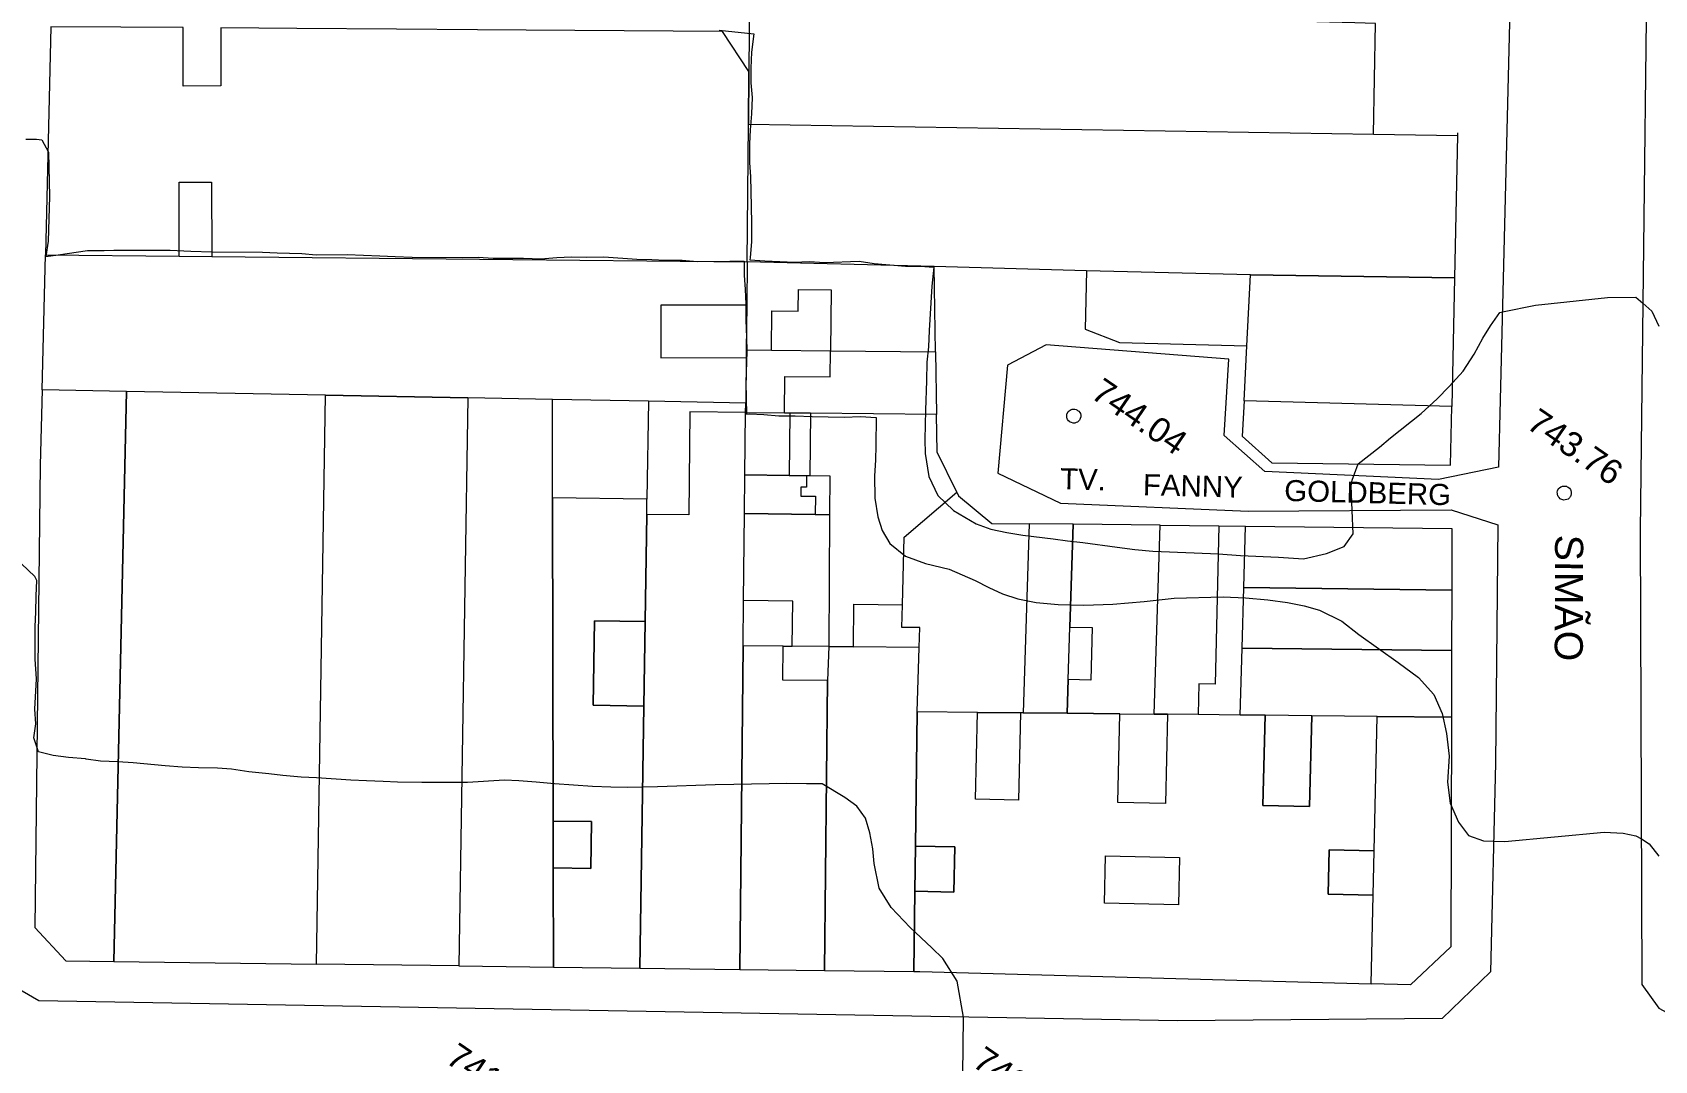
# Model space of a CAD drawing. Header units: metres. Extents: x 322294 to 7190115, y 7390841 to 10157759.
# Drawn here: x 323591 to 323706.5, y 7393247.5 to 7393320.6 of the extents above; entities that cross this region are included whole.
import ezdxf
from ezdxf.enums import TextEntityAlignment as Align

# ---------------------------------------------------------------- set-up
doc = ezdxf.new("R2010")
doc.units = ezdxf.units.M
doc.layers.get('0').update_dxf_attribs({"lineweight": 18})
for name, color, linetype, lineweight in [('100_SIST_VIARIO_MEIO_FIO', 1, 'Continuous', 18), ('160_P_SIMP_ASF_TOP', 7, 'Continuous', 18), ('168_P_SIMP_PARALE_TOP', 7, 'Continuous', 18), ('206_MURO_E_MURO_ARRIMO', 7, 'Continuous', 18), ('214_PROJ_BEIRAL_EDIF', 10, 'Continuous', 18), ('604_CURVA_INTERM', 7, 'Continuous', 18), ('606_PTO_COTADO', 7, 'Continuous', 18), ('608_PTO_COTADO_INTERVIA', 1, 'Continuous', 18), ('626_SEGM_CURVA_INTERM', 7, 'Continuous', 18)]:
    doc.layers.add(name, color=color, linetype=linetype, lineweight=lineweight)
doc.styles.add('Style-Arial', font='arial.ttf', dxfattribs={"height": 1.75})

# ---------------------------------------------------------------- blocks, each defined once
blk = doc.blocks.new('SP10')
at = {"color": 0, "linetype": 'Continuous'}
blk.add_lwpolyline([(-0.03, -0.51), (-0.14, -0.49), (-0.24, -0.46), (-0.31, -0.42), (-0.35, -0.39), (-0.42, -0.31), (-0.47, -0.24), (-0.51, -0.15), (-0.52, -0.09), (-0.52, 0.03), (-0.51, 0.11), (-0.48, 0.2), (-0.44, 0.27), (-0.4, 0.33), (-0.32, 0.39), (-0.23, 0.44), (-0.15, 0.48), (-0.1, 0.48), (-0.03, 0.48), (0.08, 0.48), (0.19, 0.44), (0.27, 0.4), (0.35, 0.32), (0.41, 0.23), (0.46, 0.11), (0.48, 0.03), (0.48, -0.03), (0.47, -0.08), (0.44, -0.21), (0.38, -0.3), (0.31, -0.38), (0.23, -0.44), (0.1, -0.49), (0.02, -0.51)], close=True, dxfattribs=at)

msp = doc.modelspace()

# ---------------------------------------------------------------- linework, layer by layer
at = {"layer": '100_SIST_VIARIO_MEIO_FIO'}
for points in [[(323706.551, 7393396.043), (323705.867, 7393347.389), (323706.143, 7393343.876), (323705.471, 7393285.19), (323705.591, 7393252.927), (323706.797, 7393251.23), (323708.71, 7393250.193), (323740.581, 7393249.484), (323754.759, 7393249.574), (323755.988, 7393250.697), (323756.727, 7393253.229), (323756.863, 7393292.653), (323757.708, 7393335.213), (323753.628, 7393338.646), (323754.23, 7393364.178)], [(323696.609, 7393339.563), (323695.383, 7393289.727), (323691.113, 7393288.855), (323678.736, 7393289.416), (323675.86, 7393291.974), (323676.171, 7393297.415), (323663.187, 7393298.426), (323660.423, 7393296.992), (323659.729, 7393289.302), (323664.194, 7393287.173), (323677.556, 7393286.586), (323692.016, 7393286.685), (323695.341, 7393285.623), (323695.161, 7393268.678), (323694.82, 7393253.828), (323691.375, 7393250.493), (323672.522, 7393250.344), (323591.477, 7393251.755), (323589.545, 7393252.871)]]:
    msp.add_lwpolyline(points, dxfattribs=at)
at = {"layer": '206_MURO_E_MURO_ARRIMO'}
for p, q in [((323692.456, 7393313.505), (323692.452, 7393313.326)), ((323675.472, 7393285.544), (323677.36, 7393285.523))]:
    msp.add_line(p, q, dxfattribs=at)
for points in [[(323641.827, 7393298.072), (323641.821, 7393297.519)], [(323643.63, 7393298.054), (323647.821, 7393298.01)], [(323634.866, 7393294.408), (323634.758, 7393287.447)], [(323641.78, 7393293.609), (323641.787, 7393294.276)], [(323646.112, 7393289.127), (323646.35, 7393289.125)], [(323644.447, 7393276.994), (323645.102, 7393276.987)]]:
    msp.add_lwpolyline(points, dxfattribs=at)
at = {"layer": '214_PROJ_BEIRAL_EDIF'}
for points in [[(323642.006, 7393317.882), (323641.976, 7393314.135), (323686.486, 7393313.422), (323686.612, 7393321.289), (323685.159, 7393321.328), (323642.043, 7393322.461), (323642.029, 7393320.702)], [(323601.458, 7393304.73), (323601.449, 7393309.993), (323603.769, 7393309.997), (323603.778, 7393304.707), (323641.892, 7393304.337), (323641.976, 7393314.135), (323642.006, 7393317.882), (323640.144, 7393320.715), (323629.622, 7393320.791), (323622.701, 7393320.841), (323616.939, 7393320.882), (323609.841, 7393320.933), (323604.411, 7393320.972), (323604.417, 7393316.844), (323601.742, 7393316.839), (323601.735, 7393320.991), (323597.298, 7393321.023), (323592.318, 7393321.059), (323591.929, 7393304.822)], [(323686.486, 7393313.422), (323692.452, 7393313.326), (323692.244, 7393303.182), (323677.734, 7393303.395), (323666.059, 7393303.702), (323655.197, 7393303.988), (323641.892, 7393304.337), (323641.976, 7393314.135)], [(323641.821, 7393297.519), (323641.787, 7393294.276), (323634.866, 7393294.408), (323628.026, 7393294.538), (323621.995, 7393294.653), (323611.868, 7393294.847), (323597.701, 7393295.117), (323591.699, 7393295.231), (323591.929, 7393304.822), (323601.458, 7393304.73), (323603.778, 7393304.707), (323641.892, 7393304.337), (323641.86, 7393301.252), (323635.738, 7393301.242), (323635.744, 7393297.508)], [(323647.821, 7393298.01), (323655.301, 7393297.932), (323655.197, 7393303.988), (323641.892, 7393304.337), (323641.86, 7393301.252), (323641.827, 7393298.072), (323643.63, 7393298.054), (323643.659, 7393300.836), (323645.519, 7393300.817), (323645.535, 7393302.364), (323647.866, 7393302.339)], [(323677.469, 7393298.345), (323677.734, 7393303.395), (323666.059, 7393303.702), (323665.943, 7393299.547), (323668.389, 7393298.6)], [(323677.469, 7393298.345), (323677.734, 7393303.395), (323692.244, 7393303.182), (323692.056, 7393294.038), (323677.264, 7393294.438)], [(323647.821, 7393298.01), (323655.301, 7393297.932), (323655.378, 7393293.467), (323646.396, 7393293.561), (323644.94, 7393293.576), (323644.548, 7393293.58), (323644.575, 7393296.172), (323647.801, 7393296.139)], [(323591.699, 7393295.231), (323591.571, 7393289.855), (323591.17, 7393256.972), (323593.376, 7393254.61), (323596.804, 7393254.565), (323597.701, 7393295.117)], [(323597.701, 7393295.117), (323596.804, 7393254.565), (323611.239, 7393254.377), (323611.868, 7393294.847)], [(323611.239, 7393254.377), (323611.868, 7393294.847), (323621.995, 7393294.653), (323621.367, 7393254.244)], [(323628.085, 7393261.226), (323628.079, 7393264.553), (323628.038, 7393287.552), (323628.026, 7393294.538), (323621.995, 7393294.653), (323621.367, 7393254.244), (323628.097, 7393254.157)], [(323692.056, 7393294.038), (323677.264, 7393294.438), (323677.132, 7393291.923), (323679.239, 7393290.038), (323691.97, 7393289.871)], [(323641.641, 7393280.237), (323641.706, 7393286.42), (323641.734, 7393289.173), (323641.78, 7393293.609), (323637.817, 7393293.65), (323637.741, 7393286.331), (323634.741, 7393286.363), (323634.622, 7393278.737), (323634.529, 7393272.731), (323634.239, 7393254.076), (323641.368, 7393253.983), (323641.608, 7393277.024)], [(323644.548, 7393293.58), (323644.94, 7393293.576), (323644.893, 7393289.14), (323641.734, 7393289.173), (323641.78, 7393293.609)], [(323649.463, 7393276.942), (323649.494, 7393279.967), (323652.953, 7393279.931), (323653.073, 7393284.74), (323656.811, 7393287.942), (323655.424, 7393290.789), (323655.378, 7393293.467), (323646.396, 7393293.561), (323646.35, 7393289.125), (323647.785, 7393289.11), (323647.756, 7393286.357), (323647.712, 7393276.96)], [(323646.735, 7393286.367), (323641.706, 7393286.42), (323641.734, 7393289.173), (323644.893, 7393289.14), (323646.112, 7393289.127), (323646.104, 7393288.296), (323645.723, 7393288.3), (323645.717, 7393287.67), (323646.748, 7393287.659)], [(323634.529, 7393272.731), (323630.939, 7393272.787), (323631.032, 7393278.793), (323634.622, 7393278.737), (323634.741, 7393286.363), (323634.758, 7393287.447), (323628.038, 7393287.552), (323628.079, 7393264.553), (323630.819, 7393264.51), (323630.767, 7393261.184), (323628.085, 7393261.226), (323628.097, 7393254.157), (323634.239, 7393254.076)], [(323652.953, 7393279.931), (323653.073, 7393284.74), (323656.811, 7393287.942), (323656.936, 7393287.685), (323659.315, 7393285.721), (323661.965, 7393285.692), (323661.546, 7393272.248), (323661.351, 7393272.25), (323658.299, 7393272.28), (323653.992, 7393272.324), (323654.143, 7393276.893), (323654.19, 7393278.315), (323652.912, 7393278.313)], [(323647.756, 7393286.357), (323647.712, 7393276.96), (323645.102, 7393276.987), (323645.135, 7393280.201), (323641.641, 7393280.237), (323641.706, 7393286.42), (323646.735, 7393286.367)], [(323664.752, 7393274.61), (323664.869, 7393278.35), (323665.097, 7393285.658), (323661.965, 7393285.692), (323661.546, 7393272.248), (323664.677, 7393272.217)], [(323664.752, 7393274.61), (323664.677, 7393272.217), (323668.428, 7393272.179), (323670.867, 7393272.155), (323671.286, 7393285.59), (323665.097, 7393285.658), (323664.869, 7393278.35), (323666.441, 7393278.313), (323666.354, 7393274.572)], [(323674.004, 7393272.123), (323671.823, 7393272.145), (323670.867, 7393272.155), (323671.286, 7393285.59), (323675.472, 7393285.544), (323675.21, 7393274.285), (323674.055, 7393274.312)], [(323677.36, 7393285.523), (323692.056, 7393285.362), (323692.046, 7393280.981), (323677.241, 7393281.158)], [(323692.036, 7393276.674), (323677.124, 7393276.852), (323677.241, 7393281.158), (323692.046, 7393280.981)], [(323634.529, 7393272.731), (323634.622, 7393278.737), (323631.032, 7393278.793), (323630.939, 7393272.787)], [(323644.447, 7393276.994), (323641.608, 7393277.024), (323641.368, 7393253.983), (323647.406, 7393253.92), (323647.621, 7393274.543), (323644.421, 7393274.577)], [(323647.712, 7393276.96), (323647.621, 7393274.543), (323647.406, 7393253.92), (323653.751, 7393253.854), (323653.826, 7393259.56), (323653.868, 7393262.773), (323653.992, 7393272.324), (323654.143, 7393276.893), (323649.463, 7393276.942)], [(323682.085, 7393272.042), (323678.757, 7393272.076), (323676.994, 7393272.093), (323677.124, 7393276.852), (323692.036, 7393276.674), (323692.025, 7393271.943), (323686.746, 7393271.996)], [(323653.992, 7393272.324), (323653.868, 7393262.773), (323656.67, 7393262.708), (323656.595, 7393259.496), (323653.826, 7393259.56), (323653.751, 7393253.854), (323654.187, 7393253.849), (323686.303, 7393252.969), (323686.45, 7393259.271), (323683.255, 7393259.345), (323683.328, 7393262.495), (323686.523, 7393262.421), (323686.746, 7393271.996), (323682.085, 7393272.042), (323681.935, 7393265.581), (323678.607, 7393265.659), (323678.757, 7393272.076), (323676.994, 7393272.093), (323674.004, 7393272.123), (323671.823, 7393272.145), (323671.675, 7393265.798), (323668.281, 7393265.877), (323668.428, 7393272.179), (323664.677, 7393272.217), (323661.546, 7393272.248), (323661.351, 7393272.25), (323661.206, 7393266.027), (323658.155, 7393266.098), (323658.299, 7393272.28)], [(323658.299, 7393272.28), (323661.351, 7393272.25), (323661.206, 7393266.027), (323658.155, 7393266.098)], [(323668.428, 7393272.179), (323670.867, 7393272.155), (323671.823, 7393272.145), (323671.675, 7393265.798), (323668.281, 7393265.877)], [(323682.085, 7393272.042), (323678.757, 7393272.076), (323678.607, 7393265.659), (323681.935, 7393265.581)], [(323686.45, 7393259.271), (323686.523, 7393262.421), (323686.746, 7393271.996), (323692.025, 7393271.943), (323691.989, 7393255.597), (323689.112, 7393252.892), (323686.303, 7393252.969)], [(323628.079, 7393264.553), (323628.085, 7393261.226), (323630.767, 7393261.184), (323630.819, 7393264.51)], [(323653.868, 7393262.773), (323653.826, 7393259.56), (323656.595, 7393259.496), (323656.67, 7393262.708)], [(323672.666, 7393261.946), (323672.588, 7393258.597), (323667.32, 7393258.719), (323667.398, 7393262.069)], [(323686.45, 7393259.271), (323686.523, 7393262.421), (323683.328, 7393262.495), (323683.255, 7393259.345)]]:
    msp.add_lwpolyline(points, close=True, dxfattribs=at)
at = {"layer": '604_CURVA_INTERM', "elevation": 744}
msp.add_lwpolyline([(323639.891, 7393320.8), (323642.362, 7393320.556), (323642.192, 7393319.251), (323642.144, 7393318.103), (323642.161, 7393317.058), (323642.259, 7393316.032), (323642.196, 7393314.849), (323642.108, 7393313.722), (323642.066, 7393312.718), (323642.052, 7393311.408), (323642.12, 7393310.369), (323642.163, 7393309.361), (323642.203, 7393307.098), (323642.192, 7393305.782), (323642.115, 7393304.626), (323642.077, 7393304.466), (323643.139, 7393304.393), (323644.216, 7393304.36), (323645.261, 7393304.304), (323646.299, 7393304.344), (323647.416, 7393304.275), (323649.856, 7393304.389), (323650.926, 7393304.222), (323653.162, 7393304.024), (323654.217, 7393304.025), (323655.176, 7393303.946), (323655.045, 7393302.601), (323654.858, 7393299.444), (323654.789, 7393298.288), (323654.677, 7393297.185), (323654.662, 7393295.859), (323654.577, 7393293.777), (323654.544, 7393291.701), (323654.563, 7393290.695), (323654.825, 7393289.063), (323655.472, 7393287.719), (323656.57, 7393286.636), (323658.194, 7393285.698), (323659.245, 7393285.316), (323660.375, 7393285.079), (323661.521, 7393284.89), (323663.676, 7393284.618), (323664.707, 7393284.473), (323665.794, 7393284.357), (323668.233, 7393284.031), (323669.486, 7393283.868), (323670.773, 7393283.757), (323673.719, 7393283.64), (323675.444, 7393283.554), (323677.001, 7393283.435), (323679.718, 7393283.325), (323681.507, 7393283.204), (323683.139, 7393283.577), (323684.384, 7393284.074), (323685.036, 7393284.987), (323684.96, 7393286.637)], dxfattribs=at)
at = {"layer": '604_CURVA_INTERM', "flags": 128}
for points, elevation in [([(323590.531, 7393313.053), (323591.293, 7393313.056), (323591.679, 7393313.013), (323592.151, 7393312.121), (323592.213, 7393308.977), (323592.121, 7393305.804), (323591.968, 7393304.719), (323592.847, 7393304.83), (323594.937, 7393305.141), (323596.112, 7393305.139), (323596.802, 7393305.155), (323597.905, 7393305.15), (323599.426, 7393305.172), (323600.822, 7393305.161), (323602.283, 7393305.09), (323603.771, 7393305.054), (323607.395, 7393305.018), (323608.427, 7393304.972), (323610.192, 7393304.927), (323611.211, 7393304.832), (323613.418, 7393304.856), (323615.747, 7393304.769), (323616.843, 7393304.7), (323618.049, 7393304.656), (323621.601, 7393304.636), (323622.746, 7393304.655), (323623.816, 7393304.597), (323625.976, 7393304.586), (323627.201, 7393304.545), (323628.332, 7393304.637), (323629.376, 7393304.679), (323630.484, 7393304.66), (323631.694, 7393304.677), (323634.045, 7393304.509), (323635.114, 7393304.503), (323636.077, 7393304.458), (323637.262, 7393304.439), (323638.332, 7393304.362), (323640.646, 7393304.385), (323641.676, 7393304.378), (323641.669, 7393303.39), (323641.755, 7393302.354), (323641.808, 7393301.319), (323641.806, 7393300.187), (323641.847, 7393298.961), (323641.859, 7393297.955), (323641.789, 7393295.756), (323641.848, 7393293.505), (323642.055, 7393293.515), (323643.079, 7393293.481), (323644.146, 7393293.387), (323645.299, 7393293.371), (323646.512, 7393293.322), (323648.787, 7393293.27), (323649.971, 7393293.323), (323651.065, 7393293.262), (323651.054, 7393291.277), (323651.035, 7393290.223), (323650.953, 7393289.098), (323650.983, 7393287.529), (323651.198, 7393286.195), (323651.496, 7393285.231), (323652.041, 7393284.299), (323653.171, 7393283.395), (323654.593, 7393282.864), (323656.275, 7393282.46), (323658.118, 7393281.66), (323659.085, 7393281.166), (323660.08, 7393280.714), (323661.167, 7393280.356), (323662.463, 7393280.094), (323664.027, 7393279.944), (323665.854, 7393279.91), (323667.915, 7393279.98), (323670.165, 7393280.179), (323672.295, 7393280.416), (323675.775, 7393280.5), (323677.377, 7393280.429), (323678.962, 7393280.284), (323680.357, 7393280.109), (323681.538, 7393279.864), (323682.64, 7393279.563), (323684.237, 7393278.762), (323685.438, 7393277.819), (323688.227, 7393275.827), (323689.673, 7393274.755), (323690.775, 7393273.55), (323691.357, 7393272.192), (323691.675, 7393270.789), (323691.877, 7393269.166), (323691.753, 7393267.321), (323691.944, 7393265.817), (323692.526, 7393264.481), (323693.238, 7393263.524), (323694.309, 7393263.136), (323695.033, 7393263.114), (323695.822, 7393263.091), (323702.91, 7393263.749), (323704.243, 7393263.683), (323705.151, 7393263.505), (323705.552, 7393263.283), (323706.115, 7393262.919), (323706.795, 7393262.048)], 743), ([(323685.126, 7393289.255), (323685.382, 7393289.957), (323686.906, 7393291.142), (323687.7, 7393291.816), (323689.873, 7393293.541), (323691.022, 7393294.582), (323691.871, 7393295.468), (323692.858, 7393296.556), (323693.638, 7393297.764), (323694.254, 7393298.902), (323694.814, 7393299.779), (323695.477, 7393300.731), (323695.655, 7393300.773), (323698.01, 7393301.251), (323703.143, 7393301.784), (323705.146, 7393301.807), (323705.657, 7393301.39), (323706.294, 7393300.82), (323706.788, 7393299.753)], 744), ([(323657.179, 7393240.372), (323657.302, 7393250.609), (323656.837, 7393253.166), (323655.82, 7393254.779), (323655.037, 7393255.537), (323653.485, 7393256.97), (323652.146, 7393258.406), (323651.297, 7393259.78), (323650.938, 7393261.539), (323650.827, 7393262.58), (323650.632, 7393263.702), (323650.304, 7393264.752), (323649.697, 7393265.617), (323648.844, 7393266.235), (323647.223, 7393267.208), (323646.112, 7393267.198), (323644.726, 7393267.212), (323640.934, 7393267.142), (323639.602, 7393267.137), (323635.507, 7393266.996), (323633.395, 7393266.944), (323632.185, 7393266.962), (323630.881, 7393267.017), (323628.186, 7393267.201), (323626.862, 7393267.326), (323625.632, 7393267.421), (323624.623, 7393267.459), (323621.988, 7393267.304), (323618.737, 7393267.295), (323617, 7393267.312), (323615.976, 7393267.371), (323614.789, 7393267.402), (323613.681, 7393267.459), (323611.233, 7393267.634), (323610.152, 7393267.672), (323608.84, 7393267.801), (323607.832, 7393267.918), (323606.404, 7393268.055), (323605.192, 7393268.232), (323604.176, 7393268.323), (323602.829, 7393268.338), (323601.675, 7393268.389), (323600.466, 7393268.474), (323598.189, 7393268.682), (323597.095, 7393268.757), (323595.866, 7393268.811), (323594.83, 7393268.943), (323594.794, 7393268.965), (323593.567, 7393269.065), (323592.496, 7393269.218), (323591.434, 7393269.486), (323591.107, 7393270.461), (323591.249, 7393271.456), (323591.191, 7393272.521), (323591.289, 7393274.664), (323591.21, 7393276.073), (323591.198, 7393278.396), (323591.259, 7393279.405), (323591.27, 7393280.562), (323591.322, 7393281.672), (323591.18, 7393281.937), (323590.229, 7393282.845)], 742)]:
    msp.add_lwpolyline(points, dxfattribs=dict(at, elevation=elevation))
at = {"layer": '626_SEGM_CURVA_INTERM', "elevation": 744}
msp.add_lwpolyline([(323684.96, 7393286.637), (323684.879, 7393288.396), (323684.959, 7393288.795), (323685.126, 7393289.255)], dxfattribs=at)

# ---------------------------------------------------------------- block references
at = {"layer": '608_PTO_COTADO_INTERVIA', "rotation": 325.5688295630279}
for p in [(323665.165, 7393293.354, 744.039), (323700.089, 7393287.881, 743.759)]:
    msp.add_blockref('SP10', p, dxfattribs=at)

# ---------------------------------------------------------------- texts
at = {"layer": '160_P_SIMP_ASF_TOP', "style": 'Style-Arial'}
msp.add_text('SIMÃO', height=2, rotation=269.79987, dxfattribs=at).set_placement((323700.409, 7393284.922), align=Align.MIDDLE_LEFT)
at = {"layer": '168_P_SIMP_PARALE_TOP', "style": 'Style-Arial'}
msp.add_text('TV.', height=1.5, rotation=358.56883, dxfattribs=at).set_placement((323664.149, 7393288.157))
for s, p in [('FANNY', (323670.069, 7393288.484)), ('GOLDBERG', (323680.13, 7393288.075))]:
    msp.add_text(s, height=1.5, rotation=358.49356, dxfattribs=at).set_placement(p, align=Align.MIDDLE_LEFT)
at = {"layer": '606_PTO_COTADO', "style": 'Style-Arial'}
for s, p in [('741.66', (323623.907, 7393246.035, 741.664)), ('742.13', (323661.399, 7393245.786, 742.13))]:
    msp.add_text(s, height=1.75, rotation=325.56883, dxfattribs=at).set_placement(p, align=Align.MIDDLE_CENTER)
at = {"layer": '608_PTO_COTADO_INTERVIA', "style": 'Style-Arial'}
for s, p in [('744.04', (323669.831, 7393293.334, 744.039)), ('743.76', (323700.847, 7393291.178, 743.759))]:
    msp.add_text(s, height=1.75, rotation=325.56883, dxfattribs=at).set_placement(p, align=Align.MIDDLE_CENTER)

doc.saveas('drawing.dxf')
